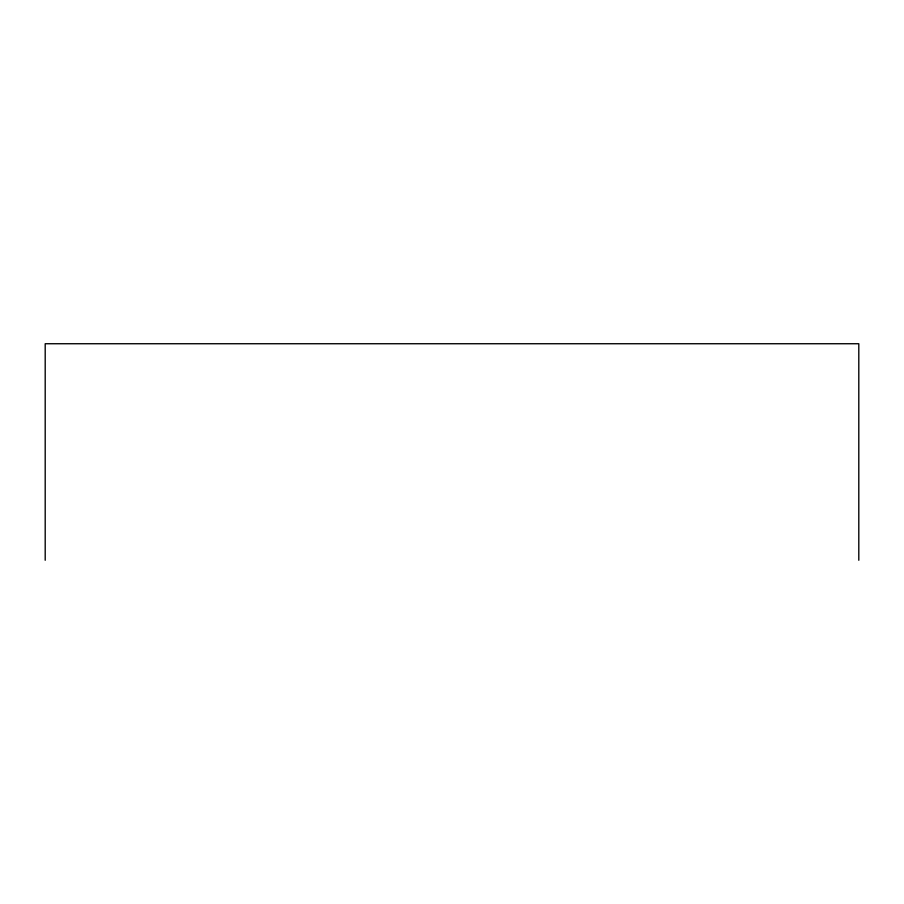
<?xml version="1.0" encoding="UTF-8"?>
<svg xmlns="http://www.w3.org/2000/svg" width="904" height="904" viewBox="0 0 904 904"><rect width="100%" height="100%" fill="white"/><g stroke="black" fill="none" stroke-linecap="round" stroke-linejoin="round"><path stroke-width="1.36" d="M858.8 560.265L858.8 343.735L45.2 343.735L45.2 560.265"/></g></svg>
